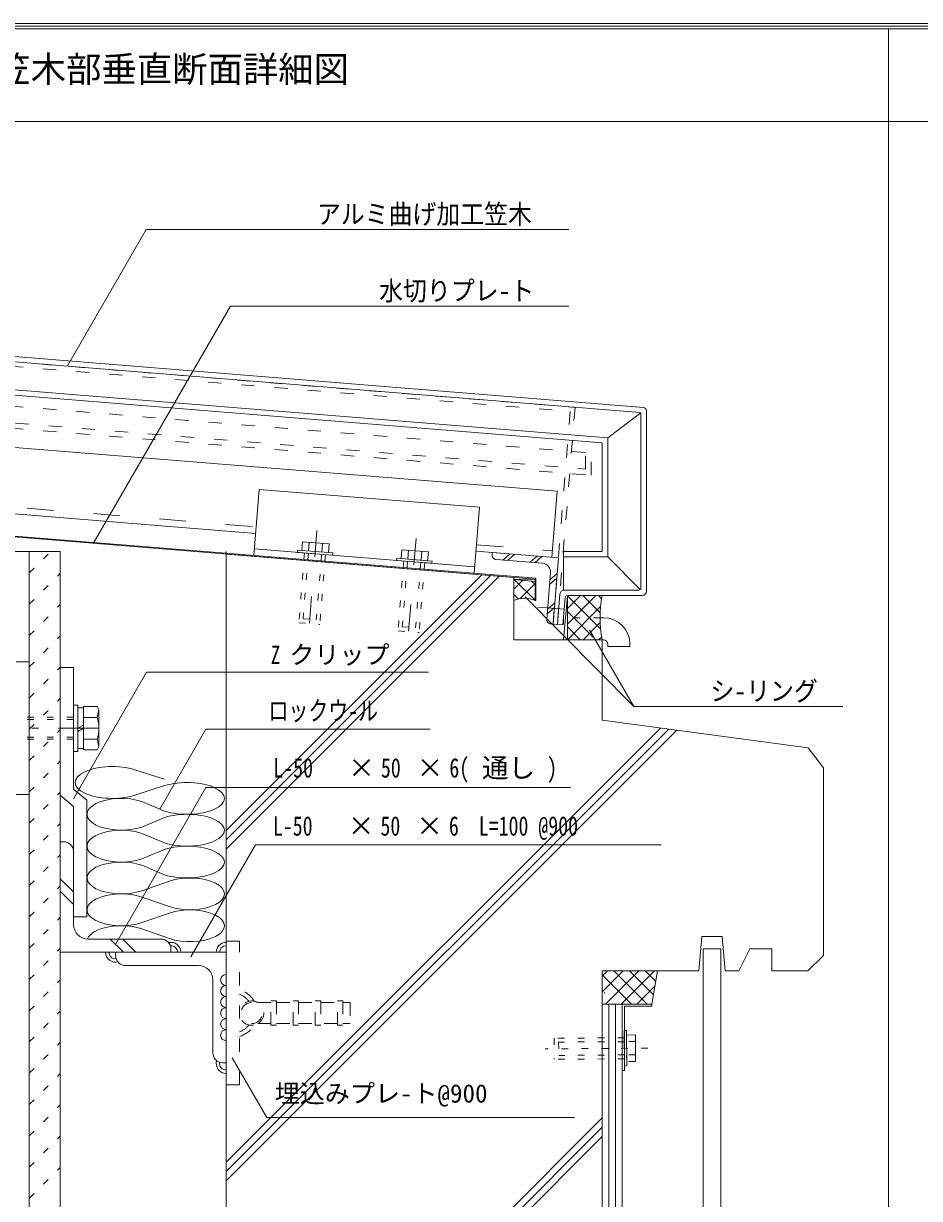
# Model space of a CAD drawing. Units: millimetres, scale not verified. Extents: x -1209 to 1209, y -852 to 852.
# Drawn here: x -1003 to -598, y 321 to 852 of the extents above; entities that cross this region are included whole.
import ezdxf
from ezdxf.enums import TextEntityAlignment as Align

# ---------------------------------------------------------------- set-up
doc = ezdxf.new("R2010")
doc.units = ezdxf.units.MM
doc.header["$LTSCALE"] = 3
for name, pattern in [('USER1', [3, 1, -2]), ('USER2', [5, 2, -3]), ('USER3', [10, 4, -6]), ('USER4', [13, 6, -3, 1, -3])]:
    doc.linetypes.add(name, pattern=pattern)
for name, color, linetype, lineweight in [('0-1_0-0WAKU', 7, 'Continuous', 18), ('0-2_0-1AL', 5, 'Continuous', 18), ('0-3_0-2SUNPO', 7, 'Continuous', 18), ('0-4_0-3STEEL', 6, 'Continuous', 18), ('0-5_0-4KANAMONO', 6, 'Continuous', 18), ('0-6_0-5FUKUSIZA', 3, 'Continuous', 18), ('0-8_0-7KUTAI', 6, 'Continuous', 18), ('0-A_0-ASIAGE', 4, 'Continuous', 18)]:
    doc.layers.add(name, color=color, linetype=linetype, lineweight=lineweight)
doc.styles.add('ＭＳ ゴシック', font='')
doc.styles.get('ＭＳ ゴシック').set_extended_font_data('MS Gothic')

msp = doc.modelspace()

# ---------------------------------------------------------------- linework, layer by layer
at = {"layer": '0-1_0-0WAKU'}
for p, q in [((-1209.414, 852.414), (1209.414, 852.414)), ((-1208.207, 851.207), (1208.207, 851.207)), ((-1207, 850), (1207, 850)), ((-612, 850), (-612, -799)), ((-1207, 808.159), (1207, 808.159))]:
    msp.add_line(p, q, dxfattribs=at)
at = {"layer": '0-2_0-1AL'}
for p, q in [((-1046.336, 613.697), (-986.337, 613.697)), ((-1000.337, 613.697), (-1000.337, 113.697)), ((-986.337, 613.697), (-986.337, 113.697))]:
    msp.add_line(p, q, dxfattribs=at)
at = {"layer": '0-3_0-2SUNPO'}
for p, q in [((-983.035, 697.573), (-947.449, 759.209)), ((-947.449, 759.209), (-756.383, 759.209)), ((-971.12, 617.687), (-909.424, 724.547)), ((-909.424, 724.547), (-756.383, 724.547)), ((-776.2, 593.099), (-727.115, 543.513)), ((-747.154, 578.221), (-727.115, 543.513)), ((-727.115, 543.513), (-632.604, 543.513)), ((-961.233, 436.242), (-920.483, 506.824)), ((-920.483, 506.824), (-755.621, 506.824)), ((-927.392, 430.237), (-898.098, 480.976)), ((-898.098, 480.976), (-714.641, 480.976))]:
    msp.add_line(p, q, dxfattribs=at)
at = {"layer": '0-3_0-2SUNPO', "linetype": 'USER4'}
msp.add_line((-1026.184, 533.697), (-960.473, 533.697), dxfattribs=at)
at = {"layer": '0-3_0-2SUNPO'}
for points in [[(-980.362, 501.815), (-947.334, 559.022), (-819.883, 559.022)], [(-941.336, 497.123), (-920.483, 533.241), (-819.116, 533.241)], [(-908.569, 384.636), (-893.012, 357.634), (-753.902, 357.634)]]:
    msp.add_lwpolyline(points, dxfattribs=at)
at = {"layer": '0-4_0-3STEEL'}
for p, q in [((-986.337, 482.357), (-986.337, 432.359)), ((-984.836, 482.357), (-986.337, 482.357)), ((-980.336, 477.858), (-980.336, 444.857)), ((-980.336, 459.643), (-986.337, 465.643)), ((-980.336, 453.985), (-986.337, 459.985)), ((-940.836, 438.36), (-973.835, 438.36)), ((-957.788, 432.359), (-963.788, 438.36)), ((-952.13, 432.359), (-958.13, 438.36)), ((-936.335, 432.359), (-986.337, 432.359)), ((-936.335, 433.859), (-936.335, 432.359)), ((-956.837, 426.359), (-923.837, 426.359)), ((-917.336, 386.861), (-917.336, 419.862))]:
    msp.add_line(p, q, dxfattribs=at)
for points in [[(-961.337, 430.86), (-961.337, 432.359), (-911.337, 432.359)], [(-912.836, 382.361), (-911.337, 382.361), (-911.337, 432.359)]]:
    msp.add_lwpolyline(points, dxfattribs=at)
for centre, radius, start, end in [((-984.836, 477.858), 4.5, 0, 90), ((-973.835, 444.857), 6.5, 180, 270), ((-940.836, 433.859), 4.5, 0, 90), ((-956.837, 430.86), 4.5, 180, 270), ((-923.837, 419.862), 6.5, 0, 90), ((-912.836, 386.861), 4.5, 180, 270)]:
    msp.add_arc(centre, radius, start, end, dxfattribs=at)
at = {"layer": '0-5_0-4KANAMONO'}
for p, q in [((-1000.337, 563.697), (-1006.337, 563.697)), ((-1000.337, 503.697), (-1000.337, 563.697)), ((-986.337, 561.197), (-986.337, 503.357)), ((-986.337, 561.197), (-980.336, 561.197)), ((-980.336, 561.197), (-980.336, 506.151)), ((-980.336, 544.197), (-980.336, 523.197)), ((-978.338, 544.197), (-980.336, 544.197)), ((-978.338, 544.197), (-978.338, 523.197)), ((-975.836, 542.897), (-978.338, 542.897)), ((-969.74, 543.511), (-975.836, 543.511)), ((-975.836, 543.511), (-975.836, 523.882)), ((-968.837, 541.948), (-969.74, 543.512)), ((-969.662, 538.604), (-975.836, 538.604)), ((-969.662, 538.604), (-968.837, 541.946)), ((-968.837, 541.947), (-968.837, 525.447)), ((-975.836, 535.14), (-978.338, 533.697)), ((-975.836, 533.697), (-978.338, 532.253)), ((-969.662, 528.789), (-975.836, 528.789)), ((-969.662, 528.789), (-968.837, 525.447)), ((-978.338, 523.197), (-980.336, 523.197)), ((-975.836, 524.497), (-978.338, 524.497)), ((-969.74, 523.882), (-975.836, 523.882)), ((-968.837, 525.447), (-969.74, 523.882)), ((-1000.337, 503.697), (-1006.337, 503.697)), ((-980.336, 448.357), (-974.336, 448.357))]:
    msp.add_line(p, q, dxfattribs=at)
at = {"layer": '0-5_0-4KANAMONO', "linetype": 'USER1'}
for p, q in [((-980.336, 538.697), (-1006.337, 538.697)), ((-980.336, 537.697), (-1006.337, 537.697)), ((-980.336, 529.697), (-1006.337, 529.697)), ((-980.336, 528.697), (-1006.337, 528.697))]:
    msp.add_line(p, q, dxfattribs=at)
at = {"layer": '0-5_0-4KANAMONO'}
for points in [[(-974.336, 448.357), (-974.336, 501.105), (-980.336, 506.151)], [(-980.336, 448.357), (-980.336, 498.311), (-986.337, 503.357)]]:
    msp.add_lwpolyline(points, dxfattribs=at)
msp.add_arc((-983.837, 533.697), 15, 340.90302, 19.097, dxfattribs=at)
at = {"layer": '0-6_0-5FUKUSIZA', "linetype": 'USER1'}
for p, q in [((-1000.337, 603.932), (-990.572, 613.697)), ((-1000.337, 589.79), (-986.337, 603.79)), ((-1000.337, 575.648), (-986.337, 589.648)), ((-1000.337, 561.506), (-986.337, 575.506)), ((-1000.337, 547.364), (-986.337, 561.364)), ((-1000.337, 533.221), (-986.337, 547.222)), ((-1000.337, 519.079), (-986.337, 533.079)), ((-1000.337, 504.937), (-986.337, 518.937)), ((-1000.337, 490.795), (-986.337, 504.795)), ((-1000.337, 476.653), (-986.337, 490.653)), ((-1000.337, 462.511), (-986.337, 476.511)), ((-1000.337, 448.369), (-986.337, 462.369)), ((-1000.337, 434.226), (-986.337, 448.227)), ((-1000.337, 420.084), (-986.337, 434.084)), ((-1000.337, 405.942), (-986.337, 419.942)), ((-1000.337, 391.8), (-986.337, 405.8)), ((-731.368, 393.686), (-763.067, 393.478)), ((-763.067, 393.478), (-763.005, 383.98)), ((-730.375, 394.942), (-730.297, 382.943)), ((-1000.337, 377.658), (-986.337, 391.658)), ((-720.739, 389.01), (-767.213, 388.684)), ((-731.357, 391.937), (-761.056, 391.744)), ((-761.056, 391.744), (-761.016, 385.743)), ((-726.355, 391.969), (-730.355, 391.943)), ((-731.305, 384.184), (-763.005, 383.98)), ((-731.316, 385.936), (-761.016, 385.743)), ((-726.317, 385.968), (-730.316, 385.942)), ((-726.298, 382.968), (-730.297, 382.943)), ((-1000.337, 363.516), (-986.337, 377.516)), ((-1000.337, 349.374), (-986.337, 363.374)), ((-1000.337, 335.232), (-986.337, 349.232)), ((-1000.337, 321.089), (-986.337, 335.089))]:
    msp.add_line(p, q, dxfattribs=at)
at = {"layer": '0-6_0-5FUKUSIZA'}
for p, q in [((-952.657, 514.925), (-939.157, 510.605)), ((-952.657, 503.405), (-939.157, 507.725)), ((-949.417, 500.526), (-939.157, 496.206)), ((-949.417, 489.006), (-939.157, 493.324)), ((-949.417, 486.126), (-939.157, 481.806)), ((-949.417, 474.606), (-939.157, 478.924)), ((-949.417, 471.725), (-939.157, 467.405)), ((-949.417, 460.205), (-936.997, 464.525)), ((-949.417, 457.325), (-936.997, 453.005)), ((-949.417, 445.805), (-936.997, 450.125)), ((-949.417, 442.925), (-936.997, 438.605)), ((-741.337, 414.477), (-731.877, 423.943)), ((-741.337, 421.548), (-738.942, 423.943)), ((-741.337, 422.119), (-728.16, 408.943)), ((-739.802, 408.943), (-724.812, 423.943)), ((-736.09, 423.943), (-721.09, 408.943)), ((-732.732, 408.943), (-717.732, 423.943)), ((-729.02, 423.943), (-718.238, 413.16)), ((-721.947, 423.939), (-717.178, 419.17)), ((-716.337, 423.943), (-718.981, 408.943)), ((-725.658, 408.939), (-717.553, 417.045)), ((-740.411, 414.123), (-740.23, 413.943)), ((-741.337, 408.943), (-718.981, 408.943)), ((-726.374, 394.968), (-730.375, 394.942)), ((-726.374, 394.968), (-726.298, 382.968))]:
    msp.add_line(p, q, dxfattribs=at)
for points in [[(-741.337, 408.943), (-741.337, 423.943), (-716.337, 423.943)], [(-730.387, 396.942), (-731.388, 396.936), (-731.285, 380.935)], [(-730.387, 396.942), (-730.285, 380.943), (-731.285, 380.935)]]:
    msp.add_lwpolyline(points, dxfattribs=at)
for centre, radius, start, end in [((-936.335, 432.359), 4.5, 0, 103.37099), ((-911.337, 432.359), 4.5, 90, 180), ((-961.334, 432.359), 4.5, 180, 283.37099), ((-961.334, 432.359), 3, 180, 274.849), ((-936.335, 432.359), 3, 0, 94.849), ((-911.337, 432.359), 3, 90, 180), ((-911.337, 419.858), 2.5, 90, 270), ((-911.337, 414.858), 2.5, 90, 270), ((-911.337, 409.858), 2.5, 90, 270), ((-911.337, 404.859), 2.5, 90, 270), ((-911.337, 399.859), 2.5, 90, 270), ((-911.337, 394.859), 2.5, 90, 270), ((-911.337, 382.071), 4.5, 163.51299, 270), ((-911.337, 382.071), 3, 169.84399, 270)]:
    msp.add_arc(centre, radius, start, end, dxfattribs=at)
for centre, major_axis, ratio, start_param, end_param in [((-962.782, 509.165), (-16.875, 0), 0.4266, 4.0687591, 8.4974876), ((-929.032, 501.966), (-16.875, 0), 0.4266, 0.9272903, 5.355895), ((-958.732, 494.766), (-15.525, 0), 0.4637, 4.0687591, 8.4974876), ((-929.032, 487.565), (-16.875, 0), 0.4266, 0.9272903, 5.355895), ((-958.732, 480.366), (-15.525, 0), 0.4637, 4.0687591, 8.4974876), ((-929.032, 473.165), (-16.875, 0), 0.4266, 0.9272903, 5.355895), ((-958.732, 465.965), (-15.525, 0), 0.4637, 4.0687591, 8.4974876), ((-927.682, 458.765), (-15.525, 0), 0.4637, 0.9272903, 5.355895), ((-958.732, 451.565), (-15.525, 0), 0.4637, 4.0687591, 8.4974876), ((-927.682, 444.365), (-15.525, 0), 0.4637, 0.9272903, 5.355895), ((-958.732, 437.165), (-15.525, 0), 0.4637, 4.0687591, 6.1116399)]:
    msp.add_ellipse(centre, major_axis=major_axis, ratio=ratio, start_param=start_param, end_param=end_param, dxfattribs=at)
at = {"layer": '0-8_0-7KUTAI', "color": 4}
for p, q in [((-911.337, 613.697), (-911.337, 113.697)), ((-911.337, 612.441), (-781.337, 601.906)), ((-911.337, 487.488), (-795.75, 603.074)), ((-911.337, 483.245), (-791.826, 602.756)), ((-911.337, 479.008), (-787.904, 602.438)), ((-781.337, 573.697), (-741.337, 573.697)), ((-741.337, 573.697), (-741.337, 537.275)), ((-741.337, 537.275), (-648.277, 524.866)), ((-911.337, 337.488), (-715.054, 533.77)), ((-911.337, 333.245), (-711.311, 533.271)), ((-911.337, 329.008), (-707.567, 532.772)), ((-648.277, 524.866), (-641.337, 515.794)), ((-641.337, 515.794), (-641.337, 430.942)), ((-697.698, 423.983), (-696.336, 439.543)), ((-696.336, 439.543), (-687.137, 439.543)), ((-687.137, 439.543), (-685.775, 423.98)), ((-695.737, 433.943), (-695.737, 423.943)), ((-687.737, 433.943), (-695.737, 433.943)), ((-687.737, 423.943), (-687.737, 433.943)), ((-674.658, 433.942), (-679.66, 423.943)), ((-674.658, 433.942), (-664.66, 433.942)), ((-664.66, 433.942), (-664.66, 423.943)), ((-641.337, 430.942), (-648.337, 423.943)), ((-741.337, 423.943), (-697.698, 423.983)), ((-741.337, 423.943), (-741.337, 113.697)), ((-738.336, 423.943), (-741.337, 423.943)), ((-710.737, 423.943), (-711.336, 423.943)), ((-695.737, 113.697), (-695.737, 423.943)), ((-687.737, 113.697), (-687.737, 423.943)), ((-685.775, 423.98), (-679.66, 423.943)), ((-664.66, 423.943), (-648.337, 423.943)), ((-738.336, 113.697), (-738.336, 408.943)), ((-735.337, 113.697), (-735.337, 408.943)), ((-732.337, 113.697), (-732.337, 408.943)), ((-731.337, 407.943), (-718.981, 407.943)), ((-731.337, 378.943), (-731.337, 407.943)), ((-718.981, 408.943), (-718.981, 407.943)), ((-732.337, 378.943), (-731.337, 378.943)), ((-911.337, 187.488), (-741.337, 357.487)), ((-911.337, 183.245), (-741.337, 353.245)), ((-911.337, 179.008), (-741.337, 349.003))]:
    msp.add_line(p, q, dxfattribs=at)
at = {"layer": '0-8_0-7KUTAI', "color": 7, "linetype": 'USER2'}
for p, q in [((-891.087, 409.624), (-899.837, 409.624)), ((-888.587, 409.624), (-881.087, 409.624)), ((-878.587, 409.624), (-871.087, 409.624)), ((-868.587, 409.624), (-861.087, 409.624)), ((-891.087, 400.094), (-899.837, 400.094)), ((-888.587, 400.094), (-881.087, 400.094)), ((-878.587, 400.094), (-871.087, 400.094)), ((-861.087, 400.094), (-868.587, 400.094))]:
    msp.add_line(p, q, dxfattribs=at)
for points in [[(-905.337, 372.359), (-905.337, 437.359), (-911.337, 437.359), (-911.337, 372.359)], [(-888.587, 410.359), (-888.587, 399.359), (-891.087, 399.359), (-891.087, 410.359)], [(-878.587, 410.359), (-878.587, 399.359), (-881.087, 399.359), (-881.087, 410.359)], [(-868.587, 410.359), (-868.587, 399.359), (-871.087, 399.359), (-871.087, 410.359)], [(-858.587, 410.359), (-858.587, 399.359), (-861.087, 399.359), (-861.087, 410.359)]]:
    msp.add_lwpolyline(points, close=True, dxfattribs=at)
msp.add_lwpolyline([(-858.587, 409.624), (-855.337, 409.624), (-855.337, 400.094), (-858.587, 400.094)], dxfattribs=at)
for centre, radius, start, end in [((-908.337, 404.859), 11, 29.34814, 74.17338), ((-908.337, 404.859), 9, 36.49377, 70.52878), ((-899.837, 404.859), 5.5, 60.03878, 299.96122), ((-899.837, 404.859), 4.765, 90, 270), ((-899.837, 404.859), 4.765, 270, 90), ((-899.837, 404.859), 5.5, 299.96122, 60.03878), ((-908.337, 404.859), 9, 289.47122, 323.50623), ((-908.337, 404.859), 11, 285.82662, 330.65186)]:
    msp.add_arc(centre, radius, start, end, dxfattribs=at)
at = {"layer": '0-A_0-ASIAGE'}
for p, q in [((-1089.708, 708.557), (-722.708, 678.814)), ((-1088.296, 705.934), (-724.296, 676.435)), ((-1076.336, 692.424), (-738.836, 665.072)), ((-1073.836, 689.713), (-741.336, 662.767)), ((-723.836, 676.402), (-738.836, 665.072)), ((-723.836, 597.197), (-723.836, 675.936)), ((-721.336, 595.697), (-721.336, 677.32)), ((-738.836, 611.197), (-738.836, 665.072)), ((-1029.011, 662.51), (-761.727, 640.849)), ((-741.336, 613.697), (-741.336, 662.767)), ((-896.44, 641.73), (-898.845, 611.827)), ((-761.727, 640.849), (-764.15, 610.947)), ((-1061.336, 635.032), (-898.043, 621.798)), ((-1056.407, 624.599), (-771.336, 601.496)), ((-1056.008, 624.166), (-771.736, 601.128)), ((-876.771, 618.068), (-877.095, 614.081)), ((-876.771, 618.068), (-864.811, 617.099)), ((-873.782, 617.826), (-874.105, 613.839)), ((-867.801, 617.341), (-868.124, 613.355)), ((-864.811, 617.099), (-865.134, 613.113)), ((-898.605, 614.82), (-798.931, 606.743)), ((-896.336, 611.225), (-781.336, 601.906)), ((-877.095, 614.081), (-865.134, 613.113)), ((-831.918, 614.433), (-832.241, 610.445)), ((-831.918, 614.433), (-819.958, 613.464)), ((-828.93, 614.191), (-829.252, 610.204)), ((-822.948, 613.706), (-823.271, 609.72)), ((-819.958, 613.464), (-820.281, 609.478)), ((-798.37, 613.72), (-761.16, 610.704)), ((-791.142, 612.131), (-791.062, 613.128)), ((-791.062, 613.128), (-761.16, 610.704)), ((-786.309, 609.733), (-783.076, 612.481)), ((-784.195, 609.561), (-780.962, 612.309)), ((-773.99, 608.734), (-770.758, 611.482)), ((-771.876, 608.563), (-768.644, 611.311)), ((-758.911, 613.697), (-758.911, 596.197)), ((-758.911, 613.697), (-741.336, 613.697)), ((-758.911, 611.197), (-738.836, 611.197)), ((-738.836, 611.197), (-724.129, 596.49)), ((-832.241, 610.445), (-820.281, 609.478)), ((-789.311, 609.976), (-768.379, 608.28)), ((-763.583, 580.802), (-761.16, 610.704)), ((-771.336, 601.496), (-771.336, 591.496)), ((-766.412, 583.038), (-764.715, 603.97)), ((-765.138, 598.76), (-761.905, 601.508)), ((-764.966, 600.874), (-761.734, 603.622)), ((-758.485, 596.197), (-724.836, 596.197)), ((-771.336, 591.496), (-771.736, 591.496)), ((-766.041, 587.608), (-762.809, 590.356)), ((-760.478, 594.358), (-761.59, 580.641)), ((-758.098, 592.777), (-759.098, 580.439)), ((-757.101, 593.697), (-723.336, 593.697)), ((-766.213, 585.494), (-762.98, 588.242)), ((-764.58, 580.883), (-763.583, 580.802)), ((-759.098, 580.439), (-761.59, 580.641)), ((-728.834, 571.697), (-728.834, 570.697))]:
    msp.add_line(p, q, dxfattribs=at)
at = {"layer": '0-A_0-ASIAGE', "linetype": 'USER2'}
for p, q in [((-1040.853, 702.089), (-753.634, 678.812)), ((-1039.021, 699.935), (-755.789, 676.981)), ((-1068.836, 684.292), (-746.336, 658.155)), ((-1066.336, 676.565), (-748.836, 650.833)), ((-755.789, 676.981), (-763.583, 580.802)), ((-753.634, 678.812), (-761.59, 580.641)), ((-1068.836, 674.259), (-746.336, 648.123)), ((-748.836, 650.833), (-748.836, 658.358)), ((-746.336, 648.123), (-746.336, 658.155))]:
    msp.add_line(p, q, dxfattribs=at)
at = {"layer": '0-A_0-ASIAGE', "linetype": 'USER3'}
for p, q in [((-1031.192, 635.598), (-897.803, 624.788)), ((-870.347, 623.136), (-874.073, 576.81)), ((-825.492, 619.528), (-829.218, 573.202)), ((-798.13, 616.71), (-763.908, 613.937)), ((-770.399, 588.464), (-753.969, 587.133)), ((-761.59, 580.641), (-763.583, 580.802)), ((-741.336, 573.697), (-758.834, 573.697))]:
    msp.add_line(p, q, dxfattribs=at)
at = {"layer": '0-A_0-ASIAGE', "linetype": 'USER1'}
for p, q in [((-875.93, 612.981), (-878.486, 581.385)), ((-874.186, 612.841), (-876.582, 583.238)), ((-868.205, 612.358), (-870.6, 582.754)), ((-866.459, 612.217), (-869.017, 580.619)), ((-831.077, 609.346), (-833.632, 577.75)), ((-829.333, 609.206), (-831.729, 579.603)), ((-823.352, 608.723), (-825.747, 579.119)), ((-821.606, 608.582), (-824.164, 576.984)), ((-878.486, 581.385), (-869.017, 580.619)), ((-876.582, 583.238), (-870.6, 582.754)), ((-831.729, 579.603), (-825.747, 579.119)), ((-833.632, 577.75), (-824.164, 576.984))]:
    msp.add_line(p, q, dxfattribs=at)
at = {"layer": '0-A_0-ASIAGE', "color": 3}
for p, q in [((-781.337, 601.906), (-781.337, 573.697)), ((-781.337, 596.572), (-777.333, 600.578)), ((-781.336, 600.902), (-771.736, 601.128)), ((-781.336, 600.902), (-771.736, 600.124)), ((-780.947, 600.871), (-771.736, 591.66)), ((-771.736, 601.128), (-771.736, 591.496)), ((-778.506, 592.334), (-771.736, 599.108)), ((-773.253, 600.247), (-771.736, 598.73)), ((-781.337, 594.191), (-779.316, 592.17)), ((-757.101, 593.627), (-758.834, 573.697)), ((-757.101, 580.766), (-744.179, 593.697)), ((-757.101, 587.837), (-751.241, 593.697)), ((-757.101, 593.697), (-757.101, 573.697)), ((-741.336, 593.697), (-757.101, 593.697)), ((-757.101, 593.627), (-742.079, 578.605)), ((-750.101, 593.697), (-742.289, 585.885)), ((-743.031, 593.697), (-741.604, 592.269)), ((-757.101, 573.697), (-742.086, 588.721)), ((-757.101, 586.557), (-744.241, 573.697)), ((-757.101, 579.487), (-751.311, 573.697)), ((-750.031, 573.697), (-742.286, 581.442)), ((-742.961, 573.697), (-741.593, 575.064)), ((-757.101, 573.697), (-741.337, 573.697))]:
    msp.add_line(p, q, dxfattribs=at)
at = {"layer": '0-A_0-ASIAGE', "color": 6}
for p, q in [((-740.834, 583.697), (-742.336, 583.697)), ((-740.834, 573.697), (-741.336, 573.697)), ((-738.834, 571.697), (-738.834, 570.697)), ((-738.834, 570.697), (-728.834, 570.697))]:
    msp.add_line(p, q, dxfattribs=at)
at = {"layer": '0-A_0-ASIAGE'}
for points in [[(-896.44, 641.734), (-796.767, 633.656), (-799.172, 603.755)], [(-879.088, 614.242), (-879.169, 613.245), (-863.22, 611.953)], [(-879.088, 614.242), (-863.141, 612.95), (-863.22, 611.953)], [(-834.235, 610.607), (-834.316, 609.61), (-818.367, 608.318)], [(-834.235, 610.607), (-818.288, 609.315), (-818.367, 608.318)]]:
    msp.add_lwpolyline(points, dxfattribs=at)
at = {"layer": '0-A_0-ASIAGE', "color": 6, "linetype": 'USER1'}
msp.add_lwpolyline([(-742.336, 583.697), (-758.834, 583.697), (-758.834, 573.697), (-741.337, 573.697)], dxfattribs=at)
at = {"layer": '0-A_0-ASIAGE'}
for centre, radius, start, end in [((-724.336, 675.936), 0.5, 0, 85.3667), ((-722.836, 677.32), 1.5, 0, 85.10091), ((-789.149, 611.969), 2, 175.36668, 265.3667), ((-768.702, 604.293), 4, 355.3667, 85.3667), ((-758.485, 594.197), 2, 90, 175.3667), ((-724.836, 597.197), 1, 270, 0), ((-723.336, 595.697), 2, 270, 0), ((-757.101, 592.697), 1, 90, 175.3667), ((-764.418, 582.877), 2, 175.36668, 265.3667)]:
    msp.add_arc(centre, radius, start, end, dxfattribs=at)
at = {"layer": '0-A_0-ASIAGE', "color": 3}
for centre, radius, start, end in [((-776.536, 580.476), 12.02, 66.46353, 113.53645), ((-691.837, 583.697), 50.5, 168.5788, 191.42119)]:
    msp.add_arc(centre, radius, start, end, dxfattribs=at)
at = {"layer": '0-A_0-ASIAGE', "color": 6}
for radius in [12, 2]:
    msp.add_arc((-740.834, 571.697), radius, 0, 90, dxfattribs=at)

# ---------------------------------------------------------------- texts
at = {"layer": '0-1_0-0WAKU', "style": 'ＭＳ ゴシック'}
msp.add_text('笠木部垂直断面詳細図', height=11.72, dxfattribs=at).set_placement((-1015.7, 822.385), align=Align.BOTTOM_LEFT)
at = {"layer": '0-3_0-2SUNPO', "style": 'ＭＳ ゴシック'}
for s, height, width, p in [('アルミ曲げ加工笠木', 8.791, 0.9, (-870.311, 759.21)), ('水切りプレ-ト', 8.791, 0.9, (-842.189, 724.547)), ('Z', 8.303, 0.75, (-891.14, 560.3)), ('シ-リング', 8.791, 0.9, (-692.452, 543.513)), ('ロックウ-ル', 8.798, 0.75, (-892.205, 534.573)), ('6(', 8.798, 0.75, (-810.454, 508.756)), (')', 8.798, 0.75, (-766.252, 508.756)), ('L-50', 8.798, 0.75, (-890.033, 508.756)), ('50', 8.798, 0.75, (-841.4, 508.756)), ('L-50', 8.798, 0.75, (-890.234, 482.476)), ('50', 8.798, 0.75, (-841.601, 482.476)), ('6\u3000L=100 @900', 8.798, 0.75, (-810.655, 482.476))]:
    msp.add_text(s, height=height, dxfattribs=dict(at, width=width)).set_placement(p, align=Align.BOTTOM_LEFT)
for s, height, p in [('クリップ', 8.303, (-882.793, 560.3)), ('通し', 8.798, (-795.714, 508.756)), ('×', 8.798, (-856.131, 508.756)), ('×', 8.798, (-825.186, 508.756)), ('×', 8.798, (-856.332, 482.476)), ('×', 8.798, (-825.387, 482.476)), ('埋込みプレ-ト@900', 8.303, (-889.392, 361.895))]:
    msp.add_text(s, height=height, dxfattribs=at).set_placement(p, align=Align.BOTTOM_LEFT)

doc.saveas('drawing.dxf')
